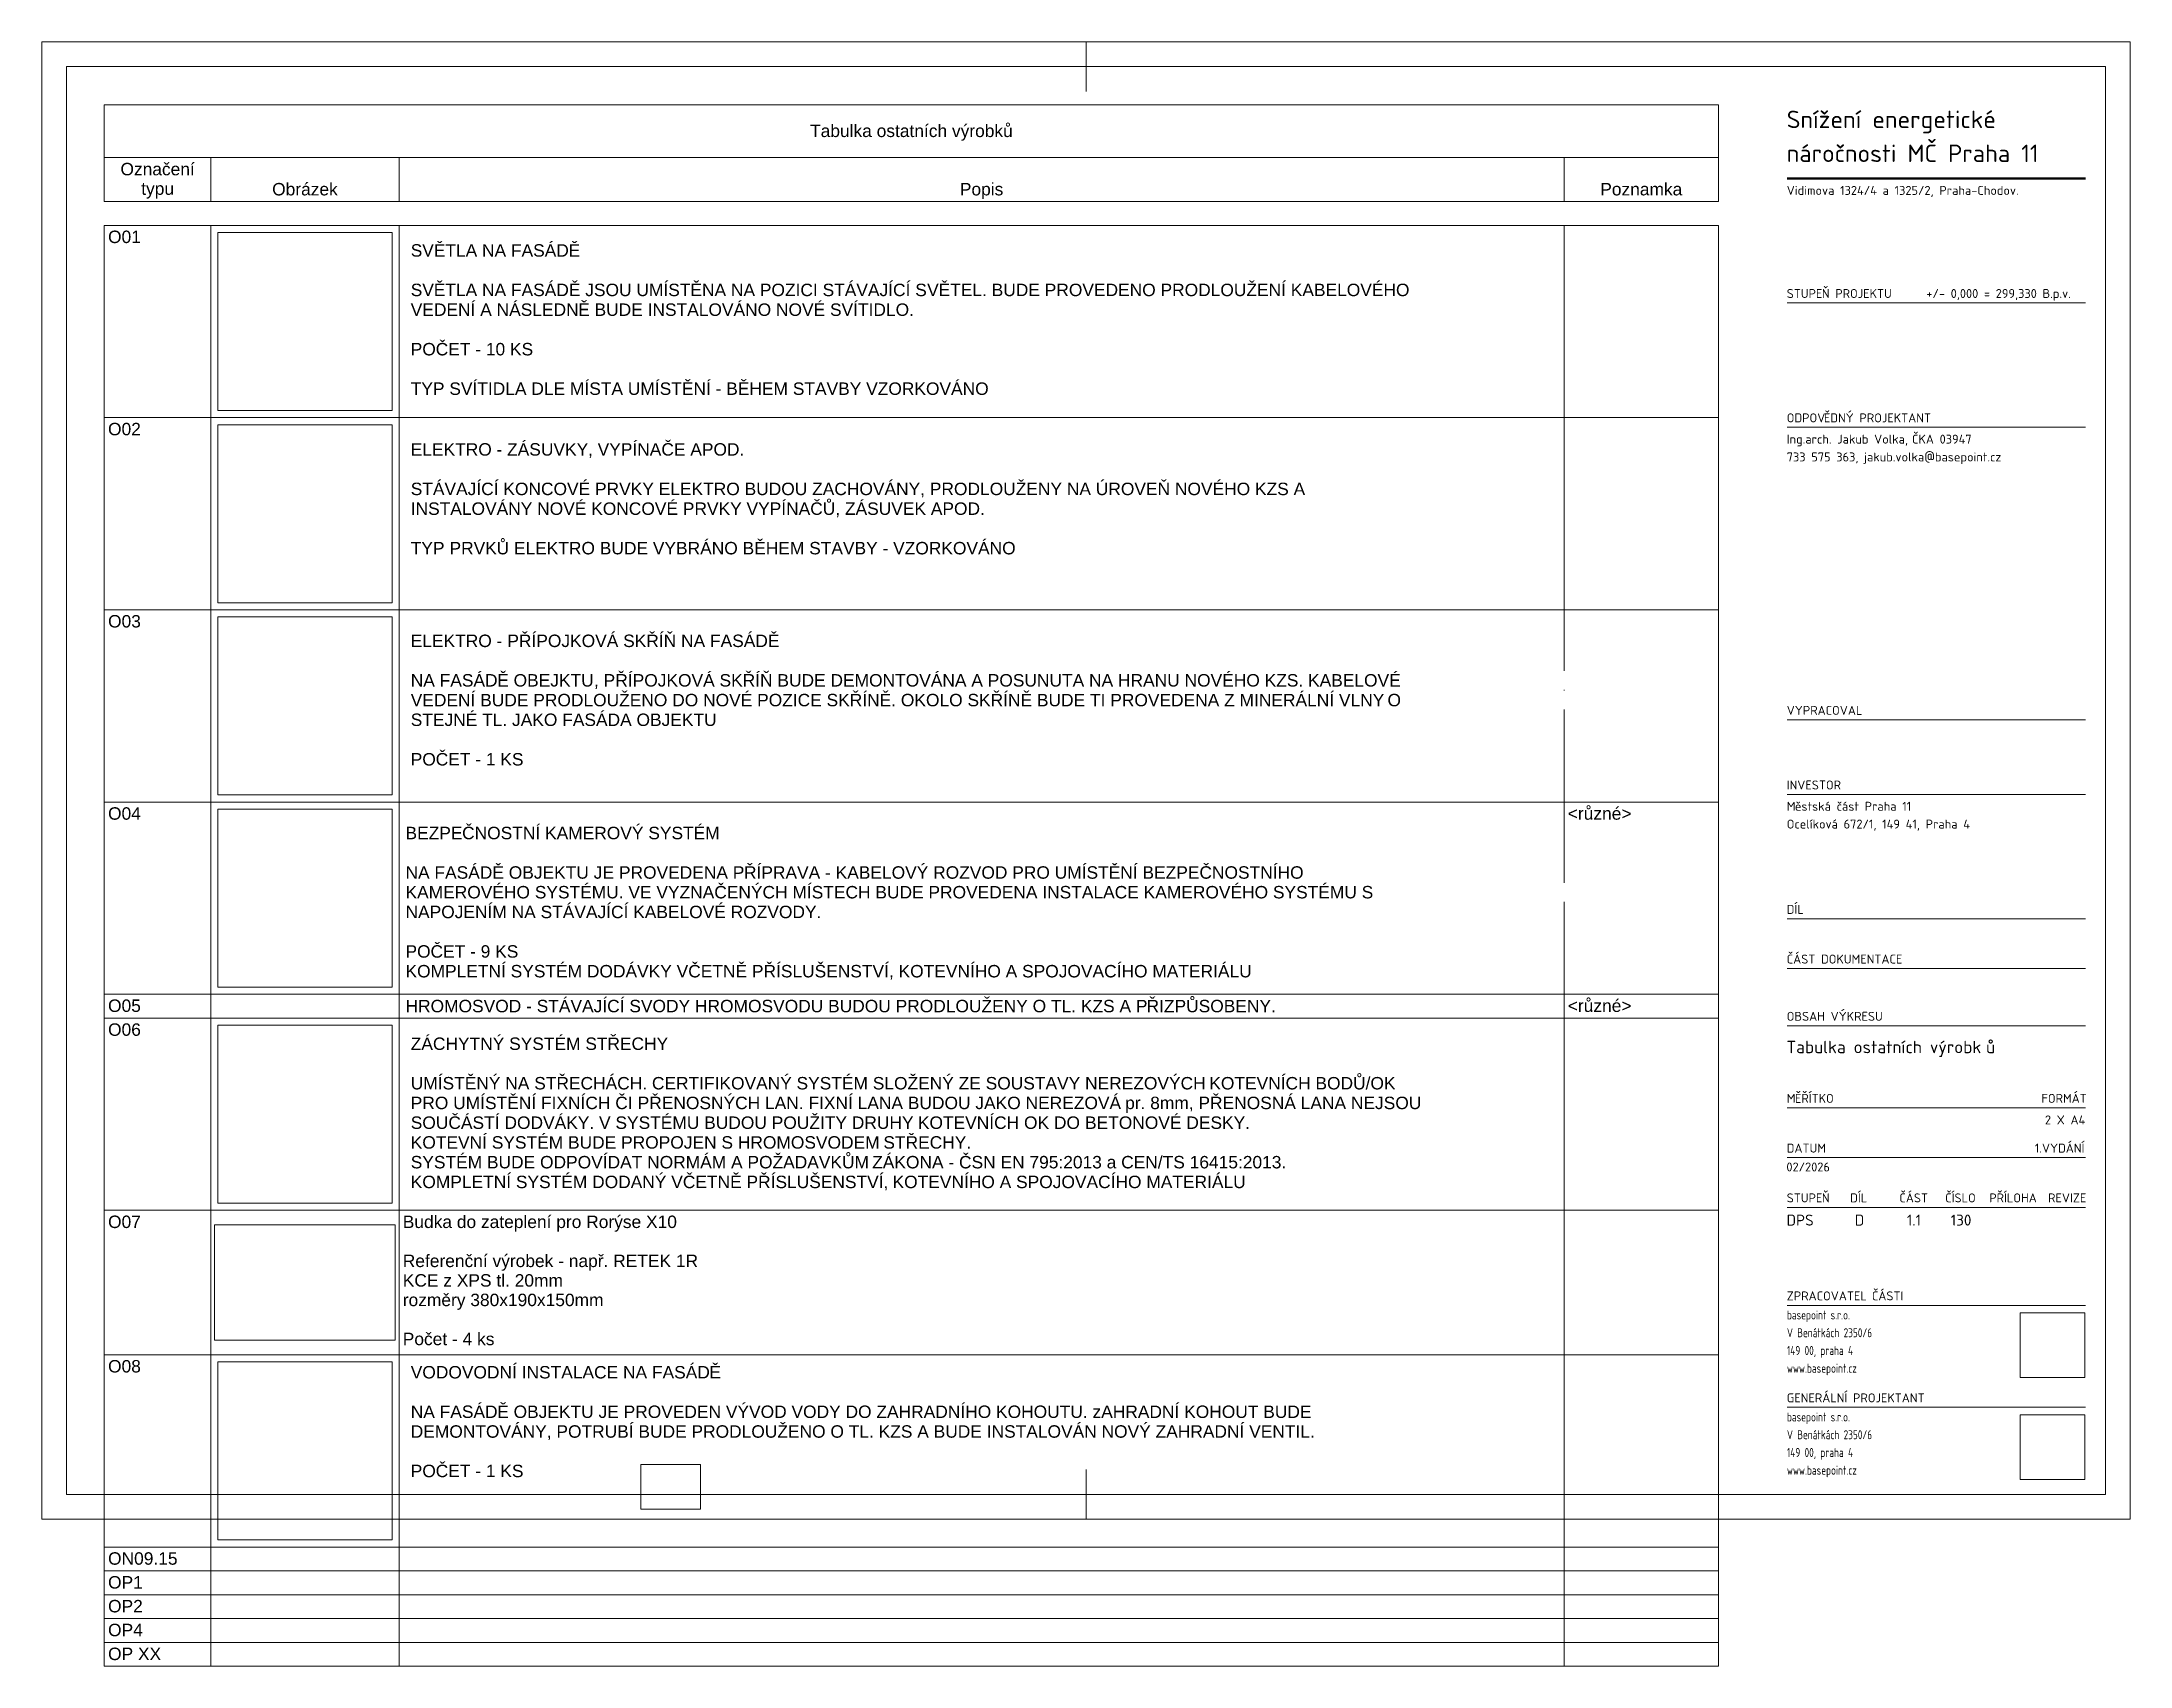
# Paper-space layout 'Layout1' of a CAD drawing. Header units: millimetres. Extents: x -121 to 299, y -32 to 295.
import ezdxf

# ---------------------------------------------------------------- set-up
doc = ezdxf.new("R2010")
doc.units = ezdxf.units.MM
for name, color, linetype, lineweight in [('A-ANNO-NOTE', 131, 'Continuous', 9), ('A-DETL-THIN', 151, 'Continuous', 9), ('G-ANNO-SCHD', 231, 'Continuous', 9), ('G-ANNO-TEXT', 231, 'Continuous', 9), ('G-ANNO-TTLB', 6, 'Continuous', 9), ('G-ANNO-TTLB-WIDE', 214, 'Continuous', 50)]:
    doc.layers.add(name, color=color, linetype=linetype, lineweight=lineweight)
doc.styles.add('Arial', font='arial.ttf', dxfattribs={"height": 2.5})
doc.styles.add('ISOCPEUR', font='isocpeur.ttf', dxfattribs={"height": 1.8})
doc.styles.add('ISOCPEUR_1', font='isocpeur.ttf', dxfattribs={"width": 0.75, "height": 1.8})
doc.styles.add('ISOCPEUR_2', font='isocpeur.ttf', dxfattribs={"height": 2.5})
doc.styles.add('ISOCPEUR_3', font='isocpeur.ttf', dxfattribs={"height": 2.2})
doc.styles.add('ISOCPEUR_B', font='', dxfattribs={"height": 3.5})
doc.styles.add('ISOCPEUR_B_1', font='', dxfattribs={"width": 0.75, "height": 1.8})
doc.styles.get('ISOCPEUR_B').set_extended_font_data('ISOCPEUR', bold=True)
doc.styles.get('ISOCPEUR_B_1').set_extended_font_data('ISOCPEUR', bold=True)
picture_1 = doc.add_image_def('image1.png', size_in_pixel=(511, 511))
picture_2 = doc.add_image_def('image2.png', size_in_pixel=(423, 432))
picture_3 = doc.add_image_def('image3.png', size_in_pixel=(338, 216))

# ---------------------------------------------------------------- blocks, each defined once
blk = doc.blocks.new('00_BP_ROZP_KOD_velka_rvt22 - PL_ROZPISKA_21-298807-Tabulka ostatních výrobků')
at = {"layer": 'A-ANNO-NOTE'}
for p, q in [((-120.5, 295), (-120.5, 285)), ((-120.5, 295), (-120.5, 285)), ((-120.5, 295), (-110.5, 295)), ((-120.5, 295), (-110.5, 295)), ((89.5, 295), (89.5, 285)), ((299.5, 295), (289.5, 295)), ((299.5, 295), (289.5, 295)), ((299.5, 295), (299.5, 285)), ((-120.5, -2), (-120.5, 8)), ((-120.5, -2), (-120.5, 8)), ((89.5, -2), (89.5, 8)), ((299.5, -2), (299.5, 8)), ((-120.5, -2), (-110.5, -2)), ((299.5, -2), (289.5, -2))]:
    blk.add_line(p, q, dxfattribs=at)
at = {"layer": 'G-ANNO-TTLB'}
for p, q in [((299.5, 295), (-120.5, 295)), ((-120.5, 295), (-120.5, -2)), ((299.5, -2), (299.5, 295)), ((-115.5, 290), (-115.5, 3)), ((294.5, 290), (-115.5, 290)), ((294.5, 3), (294.5, 290)), ((290.5, 242.5), (230.5, 242.5)), ((290.5, 217.5), (230.5, 217.5)), ((290.5, 158.7), (230.5, 158.7)), ((290.5, 143.7), (230.5, 143.7)), ((290.5, 118.7), (230.5, 118.7)), ((290.5, 118.7), (230.5, 118.7)), ((290.5, 108.7), (230.5, 108.7)), ((290.5, 97.2), (230.5, 97.2)), ((290.5, 80.7), (230.5, 80.7)), ((290.5, 70.7), (230.5, 70.7)), ((290.5, 60.7), (230.5, 60.7)), ((290.5, 41), (230.5, 41)), ((290.5, 20.5), (230.5, 20.5)), ((-115.5, 3), (294.5, 3)), ((-120.5, -2), (299.5, -2))]:
    blk.add_line(p, q, dxfattribs=at)
at = {"layer": 'G-ANNO-TTLB-WIDE'}
blk.add_line((290.5, 267.5), (230.5, 267.5), dxfattribs=at)
at = {"layer": 'G-ANNO-TTLB', "attachment_point": 1}
for s, insert, char_height, width, style in [('Snížení energetické ', (230.42, 281.15), 3.5, 56.1181, 'ISOCPEUR_B'), ('ná', (230.42, 274.33), 3.5, 6.0928, 'ISOCPEUR_B'), ('ročnosti MČ Praha 11', (235.44, 274.33), 3.5, 56.1983, 'ISOCPEUR_B'), ('Vidimova 1324/4 a 1325/2, Praha-Chodov.', (230.42, 266.02), 1.8, 56.1181, 'ISOCPEUR'), ('STUPE', (230.42, 245.3), 1.8, 8.5781, 'ISOCPEUR'), ('Ň PROJEKTU', (237.49, 245.3), 1.8, 16.5949, 'ISOCPEUR'), ('+/- 0,000 = 299,330 B.p.v.', (258.5, 245.3), 1.8, 35.1139, 'ISOCPEUR'), ('ODPOV', (230.42, 220.3), 1.8, 9.0591, 'ISOCPEUR'), ('ĚDNÝ PROJEKTANT', (237.89, 220.3), 1.8, 25.654, 'ISOCPEUR'), ('Ing.arch. Jakub Volka, ', (230.42, 216.02), 1.8, 30.5443, 'ISOCPEUR'), ('ČKA 03947', (255.62, 216.02), 1.8, 14.5105, 'ISOCPEUR'), ('733 575 363, jakub.volka@basepoint.cz', (230.42, 212.44), 1.8, 51.5485, 'ISOCPEUR'), ('VYPRACOVAL', (230.42, 161.5), 1.8, 18.3586, 'ISOCPEUR'), ('INVESTOR', (230.42, 146.5), 1.8, 12.9873, 'ISOCPEUR'), ('\\fISOCPEUR|b0|i0|c238|p34|;M', (230.42, 142.22), 1.8, 2.0042, 'ISOCPEUR'), ('Ocelíková 672/1, 149 41, Praha 4', (230.42, 138.64), 1.8, 45.135, 'ISOCPEUR'), ('ěstská část Praha 11', (232.07, 142.22), 1.8, 28.7806, 'ISOCPEUR'), ('DÍL', (230.42, 121.5), 1.8, 4.4093, 'ISOCPEUR'), ('ČÁST DOKUMENTACE', (230.42, 111.5), 1.8, 27.5781, 'ISOCPEUR'), ('OBSAH VÝKRESU', (230.42, 100), 1.8, 23.0084, 'ISOCPEUR'), ('ĚŘÍTKO', (232.07, 83.5), 1.8, 9.7004, 'ISOCPEUR'), ('FORMÁT', (281.65, 83.5), 1.8, 10.8228, 'ISOCPEUR'), ('\\fISOCPEUR|b0|i0|c238|p34|;M', (230.42, 83.5), 1.8, 2.0042, 'ISOCPEUR'), ('2 X A4', (282.34, 79.17), 1.8, 10.0211, 'ISOCPEUR'), ('DATUM', (230.42, 73.5), 1.8, 9.2996, 'ISOCPEUR'), ('1.VYDÁNÍ', (280.32, 73.5), 1.8, 12.4262, 'ISOCPEUR'), ('02/2026', (230.35, 69.71), 1.8, 10.6624, 'ISOCPEUR'), ('STUPE', (230.42, 63.5), 1.8, 8.5781, 'ISOCPEUR'), ('\\fISOCPEUR|b0|i0|c238|p34|;Ň', (237.49, 63.5), 1.8, 1.7637, 'ISOCPEUR'), ('DÍL', (243.18, 63.5), 1.8, 4.4093, 'ISOCPEUR'), ('ČÁST', (253.08, 63.5), 1.8, 7.0549, 'ISOCPEUR'), ('ČÍSLO', (262.29, 63.5), 1.8, 7.6962, 'ISOCPEUR'), ('\\fISOCPEUR|b0|i0|c238|p34|;P', (271.17, 63.5), 1.8, 1.7637, 'ISOCPEUR'), ('ŘÍLOHA', (272.62, 63.5), 1.8, 9.9409, 'ISOCPEUR'), ('REVIZE', (282.98, 63.5), 1.8, 9.2194, 'ISOCPEUR'), ('ZPRACOVATEL ', (230.42, 43.8), 1.8, 20.7637, 'ISOCPEUR'), ('ČÁSTI', (247.55, 43.8), 1.8, 7.6962, 'ISOCPEUR'), ('basepoint s.r.o.', (230.46, 39.96), 1.8, 16.2342, 'ISOCPEUR_B_1'), ('V Benátkách 2350/6', (230.46, 36.39), 1.8, 20.6234, 'ISOCPEUR_1'), ('149 00, praha 4', (230.46, 32.82), 1.8, 16.174, 'ISOCPEUR_1'), ('www.basepoint.cz', (230.46, 29.25), 1.8, 17.1361, 'ISOCPEUR_1'), ('GENERÁLNÍ PROJEKTANT', (230.42, 23.3), 1.8, 33.3502, 'ISOCPEUR'), ('basepoint s.r.o.', (230.46, 19.46), 1.8, 16.2342, 'ISOCPEUR_B_1'), ('V Benátkách 2350/6', (230.46, 15.89), 1.8, 20.6234, 'ISOCPEUR_1'), ('149 00, praha 4', (230.46, 12.32), 1.8, 16.174, 'ISOCPEUR_1'), ('www.basepoint.cz', (230.46, 8.75), 1.8, 17.1361, 'ISOCPEUR_1')]:
    blk.add_mtext(s, dxfattribs=dict(at, insert=insert, char_height=char_height, width=width, style=style))
at = {"layer": 'G-ANNO-TTLB'}
image = blk.add_image(picture_1, insert=(277.37, 26.48), size_in_units=(13, 13), dxfattribs=at)
image.dxf.flags = 7
image = blk.add_image(picture_1, insert=(277.37, 6), size_in_units=(13, 13), dxfattribs=at)
image.dxf.flags = 7

psp = doc.layouts.get("Layout1")

# ---------------------------------------------------------------- linework, layer by layer
at = {"layer": 'A-DETL-THIN'}
for p, q in [((-107.92, 282.3), (-107.92, 271.72)), ((216.7, 282.3), (-107.92, 282.3)), ((216.7, 271.72), (216.7, 282.3)), ((-107.92, 271.72), (-107.92, 262.88)), ((-107.92, 271.72), (216.7, 271.72)), ((-86.49, 271.72), (-86.49, 262.88)), ((-48.65, 271.72), (-48.65, 262.88)), ((185.64, 271.72), (185.64, 262.88)), ((216.7, 271.72), (216.7, 262.88)), ((-86.49, 262.88), (-107.92, 262.88)), ((-48.65, 262.88), (-86.49, 262.88)), ((185.64, 262.88), (-48.65, 262.88)), ((216.7, 262.88), (185.64, 262.88)), ((-86.49, 258.09), (-107.92, 258.09)), ((-107.92, 258.09), (-107.92, 219.45)), ((-48.65, 258.09), (-86.49, 258.09)), ((-86.49, 258.09), (-86.49, 219.45)), ((185.64, 258.09), (-48.65, 258.09)), ((-48.65, 258.09), (-48.65, 219.45)), ((216.7, 258.09), (185.64, 258.09)), ((185.64, 258.09), (185.64, 219.45)), ((216.7, 258.09), (216.7, 219.45)), ((-86.49, 219.45), (-107.92, 219.45)), ((-107.92, 219.45), (-107.92, 180.81)), ((-48.65, 219.45), (-86.49, 219.45)), ((-86.49, 219.45), (-86.49, 180.81)), ((185.64, 219.45), (-48.65, 219.45)), ((-48.65, 219.45), (-48.65, 180.81)), ((216.7, 219.45), (185.64, 219.45)), ((185.64, 219.45), (185.64, 180.81)), ((216.7, 219.45), (216.7, 180.81)), ((-86.49, 180.81), (-107.92, 180.81)), ((-107.92, 180.81), (-107.92, 142.17)), ((-48.65, 180.81), (-86.49, 180.81)), ((-86.49, 180.81), (-86.49, 142.17)), ((185.64, 180.81), (-48.65, 180.81)), ((-48.65, 180.81), (-48.65, 142.17)), ((216.7, 180.81), (185.64, 180.81)), ((185.64, 180.81), (185.64, 142.17)), ((216.7, 180.81), (216.7, 142.17)), ((-86.49, 142.17), (-107.92, 142.17)), ((-107.92, 142.17), (-107.92, 103.53)), ((-48.65, 142.17), (-86.49, 142.17)), ((-86.49, 142.17), (-86.49, 103.53)), ((185.64, 142.17), (-48.65, 142.17)), ((-48.65, 142.17), (-48.65, 103.53)), ((216.7, 142.17), (185.64, 142.17)), ((185.64, 142.17), (185.64, 103.53)), ((216.7, 142.17), (216.7, 103.53)), ((-86.49, 103.53), (-107.92, 103.53)), ((-107.92, 103.53), (-107.92, 98.74)), ((-48.65, 103.53), (-86.49, 103.53)), ((-86.49, 103.53), (-86.49, 98.74)), ((185.64, 103.53), (-48.65, 103.53)), ((-48.65, 103.53), (-48.65, 98.74)), ((216.7, 103.53), (185.64, 103.53)), ((185.64, 103.53), (185.64, 98.74)), ((216.7, 103.53), (216.7, 98.74)), ((-86.49, 98.74), (-107.92, 98.74)), ((-107.92, 98.74), (-107.92, 60.1)), ((-48.65, 98.74), (-86.49, 98.74)), ((-86.49, 98.74), (-86.49, 60.1)), ((185.64, 98.74), (-48.65, 98.74)), ((-48.65, 98.74), (-48.65, 60.1)), ((216.7, 98.74), (185.64, 98.74)), ((185.64, 98.74), (185.64, 60.1)), ((216.7, 98.74), (216.7, 60.1)), ((-86.49, 60.1), (-107.92, 60.1)), ((-107.92, 60.1), (-107.92, 31.06)), ((-48.65, 60.1), (-86.49, 60.1)), ((-86.49, 60.1), (-86.49, 31.06)), ((185.64, 60.1), (-48.65, 60.1)), ((-48.65, 60.1), (-48.65, 31.06)), ((216.7, 60.1), (185.64, 60.1)), ((185.64, 60.1), (185.64, 31.06)), ((216.7, 60.1), (216.7, 31.06)), ((-86.49, 31.06), (-107.92, 31.06)), ((-107.92, 31.06), (-107.92, -7.59)), ((-48.65, 31.06), (-86.49, 31.06)), ((-86.49, 31.06), (-86.49, -7.59)), ((185.64, 31.06), (-48.65, 31.06)), ((-48.65, 31.06), (-48.65, -7.59)), ((216.7, 31.06), (185.64, 31.06)), ((185.64, 31.06), (185.64, -7.59)), ((216.7, 31.06), (216.7, -7.59)), ((-86.49, -7.59), (-107.92, -7.59)), ((-107.92, -7.59), (-107.92, -12.38)), ((-48.65, -7.59), (-86.49, -7.59)), ((-86.49, -7.59), (-86.49, -12.38)), ((185.64, -7.59), (-48.65, -7.59)), ((-48.65, -7.59), (-48.65, -12.38)), ((216.7, -7.59), (185.64, -7.59)), ((185.64, -7.59), (185.64, -12.38)), ((216.7, -7.59), (216.7, -12.38)), ((-86.49, -12.38), (-107.92, -12.38)), ((-107.92, -12.38), (-107.92, -17.17)), ((-48.65, -12.38), (-86.49, -12.38)), ((-86.49, -12.38), (-86.49, -17.17)), ((185.64, -12.38), (-48.65, -12.38)), ((-48.65, -12.38), (-48.65, -17.17)), ((216.7, -12.38), (185.64, -12.38)), ((185.64, -12.38), (185.64, -17.17)), ((216.7, -12.38), (216.7, -17.17)), ((-86.49, -17.17), (-107.92, -17.17)), ((-107.92, -17.17), (-107.92, -21.96)), ((-48.65, -17.17), (-86.49, -17.17)), ((-86.49, -17.17), (-86.49, -21.96)), ((185.64, -17.17), (-48.65, -17.17)), ((-48.65, -17.17), (-48.65, -21.96)), ((216.7, -17.17), (185.64, -17.17)), ((185.64, -17.17), (185.64, -21.96)), ((216.7, -17.17), (216.7, -21.96)), ((-86.49, -21.96), (-107.92, -21.96)), ((-107.92, -21.96), (-107.92, -26.75)), ((-48.65, -21.96), (-86.49, -21.96)), ((-86.49, -21.96), (-86.49, -26.75)), ((185.64, -21.96), (-48.65, -21.96)), ((-48.65, -21.96), (-48.65, -26.75)), ((216.7, -21.96), (185.64, -21.96)), ((185.64, -21.96), (185.64, -26.75)), ((216.7, -21.96), (216.7, -26.75)), ((-86.49, -26.75), (-107.92, -26.75)), ((-107.92, -26.75), (-107.92, -31.54)), ((-48.65, -26.75), (-86.49, -26.75)), ((-86.49, -26.75), (-86.49, -31.54)), ((185.64, -26.75), (-48.65, -26.75)), ((-48.65, -26.75), (-48.65, -31.54)), ((216.7, -26.75), (185.64, -26.75)), ((185.64, -26.75), (185.64, -31.54)), ((216.7, -26.75), (216.7, -31.54)), ((-86.49, -31.54), (-107.92, -31.54)), ((-48.65, -31.54), (-86.49, -31.54)), ((185.64, -31.54), (-48.65, -31.54)), ((216.7, -31.54), (185.64, -31.54))]:
    psp.add_line(p, q, dxfattribs=at)

# ---------------------------------------------------------------- block references
at = {"layer": 'G-ANNO-TTLB'}
psp.add_blockref('00_BP_ROZP_KOD_velka_rvt22 - PL_ROZPISKA_21-298807-Tabulka ostatních výrobků', (0, 0), dxfattribs=at)

# ---------------------------------------------------------------- texts
at = {"layer": 'G-ANNO-SCHD', "char_height": 2.5, "line_spacing_factor": 0.941778, "style": 'Arial'}
for s, insert, width, attachment_point in [('Tabulka ostatních výrobků', (54.39, 278.35), 48.7578, 2), ('Označení\\Ptypu', (-97.2, 270.66), 17.8748, 2), ('Obrázek', (-67.57, 266.62), 15.7629, 2), ('Popis', (68.5, 266.62), 10.4372, 2), ('Poznamka', (201.17, 266.62), 19.7113, 2), ('O01', (-107.17, 257.04), 7.8967, 1), ('O02', (-107.17, 218.4), 7.8967, 1), ('O03', (-107.17, 179.76), 7.8967, 1), ('O04', (-107.17, 141.12), 7.8967, 1), ('<různé>', (186.39, 141.12), 15.2732, 1), ('O05', (-107.17, 102.48), 7.8967, 1), ('<různé>', (186.39, 102.48), 15.2732, 1), ('O06', (-107.17, 97.68), 7.8967, 1), ('O07', (-107.17, 59.04), 7.8967, 1), ('Budka do zateplení pro Rorýse X10\\P\\PReferenční výrobek - např. RETEK 1R\\PKCE z XPS tl. 20mm\\Prozměry 380x190x150mm\\P\\PPočet - 4 ks', (-47.9, 59.04), 70.9789, 1), ('O08', (-107.17, 30), 7.8967, 1), ('ON09.15', (-107.17, -8.64), 16.7117, 1), ('OP1', (-107.17, -13.43), 8.3559, 1), ('OP2', (-107.17, -18.22), 8.3559, 1), ('OP4', (-107.17, -23.01), 8.3559, 1), ('OP XX', (-107.17, -27.81), 12.7633, 1)]:
    psp.add_mtext(s, dxfattribs=dict(at, insert=insert, width=width, attachment_point=attachment_point))
at = {"layer": 'G-ANNO-TTLB', "attachment_point": 1}
for s, insert, char_height, width, style in [('Tabulka ostatních výrobk', (230.35, 94.18), 2.5, 48.6624, 'ISOCPEUR_2'), ('\\fISOCPEUR|b0|i0|c238|p34|;ů', (270.5, 94.18), 2.5, 2.1646, 'ISOCPEUR_2'), ('DPS', (230.39, 59.23), 2.2, 6.2532, 'ISOCPEUR_3'), ('\\fISOCPEUR|b0|i0|c238|p34|;D', (244.11, 59.23), 2.2, 2.0844, 'ISOCPEUR_3'), ('1.1', (254.58, 59.23), 2.2, 3.3671, 'ISOCPEUR_3'), ('130', (263.4, 59.23), 2.2, 4.9705, 'ISOCPEUR_3')]:
    psp.add_mtext(s, dxfattribs=dict(at, insert=insert, char_height=char_height, width=width, style=style))

# ---------------------------------------------------------------- pictures from other files: only their frames are drawn
at = {"layer": 'A-DETL-THIN'}
image = psp.add_image(picture_2, insert=(-85.08, 220.88), size_in_units=(35.03, 35.77), dxfattribs=at)
image.dxf.flags = 7
image = psp.add_image(picture_2, insert=(-85.08, 182.24), size_in_units=(35.03, 35.77), dxfattribs=at)
image.dxf.flags = 7
image = psp.add_image(picture_2, insert=(-85.08, 143.6), size_in_units=(35.03, 35.77), dxfattribs=at)
image.dxf.flags = 7
image = psp.add_image(picture_2, insert=(-85.08, 104.96), size_in_units=(35.03, 35.77), dxfattribs=at)
image.dxf.flags = 7
image = psp.add_image(picture_2, insert=(-85.08, 61.53), size_in_units=(35.03, 35.77), dxfattribs=at)
image.dxf.flags = 7
image = psp.add_image(picture_3, insert=(-85.74, 33.97), size_in_units=(36.34, 23.22), dxfattribs=at)
image.dxf.flags = 7
image = psp.add_image(picture_2, insert=(-85.08, -6.15), size_in_units=(35.03, 35.77), dxfattribs=at)
image.dxf.flags = 7

# ---------------------------------------------------------------- viewports
at = {"layer": '0'}
psp.add_viewport(center=(6, 4.5), size=(12, 9), view_center_point=(6, 4.5), view_height=12, dxfattribs=at)

# ---------------------------------------------------------------- next in the draw order: texts
at = {"layer": 'G-ANNO-TEXT', "color": 7, "char_height": 2.5, "attachment_point": 1, "style": 'Arial', "bg_fill": 3, "box_fill_scale": 1.25, "bg_fill_color": 256, "bg_fill_true_color": 13158600, "bg_fill_transparency": 0}
for s, insert, width in [('\\fArial|b0|i0|c238|p34|;S', (-46.3, 254.31), 2.8059), ('SV', (-46.3, 246.37), 5.6118), ('PO', (-46.3, 234.46), 6.0928), ('TYP SVÍTIDLA DLE MÍSTA UMÍSTĚNÍ - BĚHEM STAVBY VZORKOVÁNO ', (-46.3, 226.52), 141.9789), ('ELEKTRO', (-46.3, 214.31), 19.7215), ('STÁVAJÍCÍ KONCOVÉ PRVKY ELEKTRO BUDOU ZACHOVÁNY, PRODLOUŽENY NA ÚROVEŇ NOVÉHO KZS A ', (-46.3, 206.37), 218.8607), ('TYP ', (-46.3, 194.46), 9.4599), ('ELEKTRO', (-46.3, 175.83), 19.7215), ('NA FASÁD', (-46.3, 167.89), 21.0844), ('PO', (-46.3, 152.02), 6.0928), ('BEZPE', (-47.35, 137.2), 13.789), ('NA FASÁDĚ OBJEKTU J', (-47.35, 129.26), 48.0211), ('PO', (-47.35, 113.39), 6.0928), ('HROMOSVOD - STÁVAJÍCÍ SVODY HROMOSVODU BUDOU PRODLOUŽENY O TL. KZS A P', (-47.35, 102.41), 180.6202), ('ZÁCHYTNÝ SYSTÉM ST', (-46.3, 94.84), 47.9409), ('UMÍSTĚNÝ NA STŘECHÁCH. CERTIFIKOVANÝ', (-46.3, 86.9), 92.8354), ('VODOVODNÍ INSTALACE NA FASÁD', (-46.3, 28.8), 72.7932), ('NA FASÁD', (-46.3, 20.86), 21.0844), ('PO', (-46.3, 8.96), 6.0928)]:
    psp.add_mtext(s, dxfattribs=dict(at, insert=insert, width=width))

# ---------------------------------------------------------------- next in the draw order: texts
for s, insert, width in [('VĚTLA', (-43.99, 254.31), 13.3882), ('ĚTLA NA FASÁDĚ JSOU UMÍSTĚNA NA POZICI STÁVAJÍCÍ S', (-41.67, 246.37), 120.2531), ('ČET - 10 KS', (-41.28, 234.46), 23.8101), (' - ZÁS', (-30.03, 214.31), 12.0253), ('INSTALOVÁNY NOVÉ KONCOVÉ PRVKY VYPÍNAČŮ, ZÁSUVEK APOD.', (-46.3, 202.4), 139.654), ('PRVK', (-38.5, 194.46), 11.4641), (' - ', (-30.03, 175.83), 3.8481), ('Ě OBEJKTU', (-28.91, 167.89), 23.5696), ('ČET - 1 KS', (-41.28, 152.02), 21.4852), ('ČNOSTNÍ KAMEROVÝ SYSTÉM', (-35.97, 137.2), 62.6118), ('E PROVEDENA P', (-7.73, 129.26), 34.4726), ('ČET - 9 KS', (-42.32, 113.39), 21.4852), ('ŘIZPŮSOBENY.', (101.68, 102.41), 31.4261), ('ŘECHY', (-6.75, 94.84), 14.751), ('\\fArial|b0|i0|c238|p34|; ', (30.29, 86.9), 1.2025), ('PRO UMÍSTĚNÍ FIXNÍCH ČI', (-46.3, 82.94), 54.1139), ('\\fArial|b0|i0|c238|p34|;Ě', (13.76, 28.8), 2.8059), ('Ě OBJEKTU JE PROVEDEN VÝVOD VODY DO ZAHRADNÍHO KOHOUTU. zAHRADNÍ KOHOUT BUDE ', (-28.91, 20.86), 199.6202), ('ČET - 1 KS', (-41.28, 8.96), 21.4852)]:
    psp.add_mtext(s, dxfattribs=dict(at, insert=insert, width=width))

# ---------------------------------------------------------------- next in the draw order: texts
for s, insert, width in [(' NA FASÁD', (-32.94, 254.31), 22.2869), ('\\fArial|b0|i0|c238|p34|;V', (57.55, 246.37), 2.8059), ('VEDENÍ A NÁSLEDN', (-46.3, 242.4), 40.8059), ('\\fArial|b0|i0|c238|p34|;U', (-20.11, 214.31), 3.0464), ('Ů ELEKTRO BUDE VYBRÁNO BĚHEM STAVBY - VZORKOVÁNO ', (-29.04, 194.46), 127.4683), ('\\fArial|b0|i0|c238|p34|;P', (-26.86, 175.83), 2.8059), (', P', (-9.46, 167.89), 5.211), ('ŘÍPRAVA - KABELOVÝ ROZVOD PRO UMÍSTĚNÍ BEZPEČNOSTNÍHO ', (20.72, 129.26), 137.4092), ('KOMPLETNÍ SYSTÉM DODÁVKY VČETNĚ PŘÍSLUŠENSTVÍ, KOTEVNÍHO A SPOJOVACÍHO MATERIÁLU', (-47.35, 109.42), 206.0337), ('SYSTÉM SLOŽENÝ ZE SOUSTAVY NEREZOVÝCH', (31.29, 86.9), 99.4093), ('\\fArial|b0|i0|c238|p34|; ', (-1.65, 82.94), 1.2025), ('SOUČÁSTÍ', (-46.3, 78.97), 21.6456), ('DEMONTOVÁNY, POTRUBÍ BUDE PRODLOUŽENO O TL. KZS A BUDE INSTALOVÁN NOVÝ ZAHRADNÍ VENTIL.', (-46.3, 16.89), 220.2236)]:
    psp.add_mtext(s, dxfattribs=dict(at, insert=insert, width=width))

# ---------------------------------------------------------------- next in the draw order: texts
for s, insert, width in [('\\fArial|b0|i0|c238|p34|;Ě', (-14.55, 254.31), 2.8059), ('ĚTEL', (59.86, 246.37), 10.5823), ('VKY', (-17.59, 214.31), 8.4177), ('ŘÍPOJKOVÁ SKŘÍŇ NA FASÁDĚ', (-24.54, 175.83), 63.4135), ('ŘÍPOJKOVÁ SKŘÍŇ BUDE DEMONTOVÁNA A POSUNUTA NA HRANU NOVÉHO KZS. KABELOVÉ ', (-5.16, 167.89), 192.3248), ('KAMEROVÉHO SYSTÉMU. VE VYZNAČENÝCH MÍSTECH BUDE PROVEDENA INSTALACE KAMEROVÉHO SYSTÉMU S ', (-47.35, 125.3), 236.3375), ('\\fArial|b0|i0|c238|p34|; ', (113.31, 86.9), 1.2025), ('\\fArial|b0|i0|c238|p34|; ', (-28.44, 78.97), 1.2025)]:
    psp.add_mtext(s, dxfattribs=dict(at, insert=insert, width=width))

# ---------------------------------------------------------------- next in the draw order: texts
for s, insert, width in [('. BUDE PROVEDENO PRODLOUŽENÍ KABELOVÉHO ', (68.59, 246.37), 105.1012), (', VYPÍNA', (-10.65, 214.31), 17.8776), ('VEDENÍ BUDE PRODLOUŽENO DO NOVÉ POZICE SKŘÍNĚ. OKOLO SKŘÍNĚ BUDE TI PROVEDENA Z MINERÁLNÍ VLNY', (-46.3, 163.92), 236.8987), ('NAPOJENÍM NA STÁVAJÍCÍ KABELOVÉ ROZVODY. ', (-47.35, 121.33), 102.4557), ('KOTEVNÍCH BODŮ/OK ', (114.3, 86.9), 46.578)]:
    psp.add_mtext(s, dxfattribs=dict(at, insert=insert, width=width))

# ---------------------------------------------------------------- next in the draw order: texts
for s, insert, width in [('Ě BUDE INSTALOVÁNO NOVÉ SVÍTIDLO.', (-12.63, 242.4), 81.8523), ('ČE APOD.', (4.1, 214.31), 20.2025), (' O ', (149.16, 163.92), 5.692), ('STEJNÉ TL. JAKO FASÁDA OBJEKTU', (-46.3, 159.96), 74.7173), ('PŘENOSNÝCH LAN. FIXNÍ LANA BUDOU JAKO NEREZOVÁ', (-0.66, 82.94), 117.6076)]:
    psp.add_mtext(s, dxfattribs=dict(at, insert=insert, width=width))

# ---------------------------------------------------------------- next in the draw order: texts
for s, insert, width in [('\\fArial|b0|i0|c238|p34|; ', (96.37, 82.94), 1.2025), ('DODVÁKY. V SYSTÉMU BUDOU POUŽITY DRUHY', (-27.45, 78.97), 99.5696)]:
    psp.add_mtext(s, dxfattribs=dict(at, insert=insert, width=width))

# ---------------------------------------------------------------- next in the draw order: texts
for s, insert, width in [('pr. 8mm, PŘENOSNÁ LANA NEJSOU ', (97.37, 82.94), 73.5147), ('\\fArial|b0|i0|c238|p34|; ', (54.7, 78.97), 1.2025)]:
    psp.add_mtext(s, dxfattribs=dict(at, insert=insert, width=width))

# ---------------------------------------------------------------- next in the draw order: texts
at = {"layer": 'G-ANNO-TEXT', "color": 7, "insert": (55.69, 78.97), "char_height": 2.5, "width": 39.5232, "attachment_point": 1, "style": 'Arial', "bg_fill": 3, "box_fill_scale": 1.25, "bg_fill_color": 256, "bg_fill_true_color": 13158600, "bg_fill_transparency": 0}
psp.add_mtext('KOTEVNÍCH OK DO', dxfattribs=at)

# ---------------------------------------------------------------- next in the draw order: texts
at = {"layer": 'G-ANNO-TEXT', "color": 7, "char_height": 2.5, "attachment_point": 1, "style": 'Arial', "bg_fill": 3, "box_fill_scale": 1.25, "bg_fill_color": 256, "bg_fill_true_color": 13158600, "bg_fill_transparency": 0}
for s, insert, width in [('KOTEVNÍ SYSTÉM BUDE PROPOJEN S HROMOSVODEM', (-46.3, 75), 114), ('\\fArial|b0|i0|c238|p34|; ', (88.3, 78.97), 1.2025)]:
    psp.add_mtext(s, dxfattribs=dict(at, insert=insert, width=width))

# ---------------------------------------------------------------- next in the draw order: texts
for s, insert, width in [('\\fArial|b0|i0|c238|p34|; ', (47.76, 75), 1.2025), ('BETONOVÉ DESKY.', (89.3, 78.97), 40.1645)]:
    psp.add_mtext(s, dxfattribs=dict(at, insert=insert, width=width))

# ---------------------------------------------------------------- next in the draw order: texts
at = {"layer": 'G-ANNO-TEXT', "color": 7, "insert": (48.75, 75), "char_height": 2.5, "width": 21.4051, "attachment_point": 1, "style": 'Arial', "bg_fill": 3, "box_fill_scale": 1.25, "bg_fill_color": 256, "bg_fill_true_color": 13158600, "bg_fill_transparency": 0}
psp.add_mtext('STŘECHY.', dxfattribs=at)

# ---------------------------------------------------------------- next in the draw order: texts
at = {"layer": 'G-ANNO-TEXT', "color": 7, "insert": (-46.3, 71.03), "char_height": 2.5, "width": 111.2742, "attachment_point": 1, "style": 'Arial', "bg_fill": 3, "box_fill_scale": 1.25, "bg_fill_color": 256, "bg_fill_true_color": 13158600, "bg_fill_transparency": 0}
psp.add_mtext('SYSTÉM BUDE ODPOVÍDAT NORMÁM A POŽADAVKŮM', dxfattribs=at)

# ---------------------------------------------------------------- next in the draw order: texts
at = {"layer": 'G-ANNO-TEXT', "color": 7, "insert": (45.51, 71.03), "char_height": 2.5, "width": 1.2025, "attachment_point": 1, "style": 'Arial', "bg_fill": 3, "box_fill_scale": 1.25, "bg_fill_color": 256, "bg_fill_true_color": 13158600, "bg_fill_transparency": 0}
psp.add_mtext('\\fArial|b0|i0|c238|p34|; ', dxfattribs=at)

# ---------------------------------------------------------------- next in the draw order: texts
at = {"layer": 'G-ANNO-TEXT', "color": 7, "insert": (46.5, 71.03), "char_height": 2.5, "width": 100.6118, "attachment_point": 1, "style": 'Arial', "bg_fill": 3, "box_fill_scale": 1.25, "bg_fill_color": 256, "bg_fill_true_color": 13158600, "bg_fill_transparency": 0}
psp.add_mtext('ZÁKONA - ČSN EN 795:2013 a CEN/TS 16415:2013.', dxfattribs=at)

# ---------------------------------------------------------------- next in the draw order: texts
at = {"layer": 'G-ANNO-TEXT', "color": 7, "insert": (-46.3, 67.06), "char_height": 2.5, "width": 116.2447, "attachment_point": 1, "style": 'Arial', "bg_fill": 3, "box_fill_scale": 1.25, "bg_fill_color": 256, "bg_fill_true_color": 13158600, "bg_fill_transparency": 0}
psp.add_mtext('KOMPLETNÍ SYSTÉM DODANÝ VČETNĚ PŘÍSLUŠENSTVÍ,', dxfattribs=at)

# ---------------------------------------------------------------- next in the draw order: texts
at = {"layer": 'G-ANNO-TEXT', "color": 7, "insert": (49.61, 67.06), "char_height": 2.5, "width": 1.2025, "attachment_point": 1, "style": 'Arial', "bg_fill": 3, "box_fill_scale": 1.25, "bg_fill_color": 256, "bg_fill_true_color": 13158600, "bg_fill_transparency": 0}
psp.add_mtext('\\fArial|b0|i0|c238|p34|; ', dxfattribs=at)

# ---------------------------------------------------------------- next in the draw order: texts
at = {"layer": 'G-ANNO-TEXT', "color": 7, "insert": (50.6, 67.06), "char_height": 2.5, "width": 86.0211, "attachment_point": 1, "style": 'Arial', "bg_fill": 3, "box_fill_scale": 1.25, "bg_fill_color": 256, "bg_fill_true_color": 13158600, "bg_fill_transparency": 0}
psp.add_mtext('KOTEVNÍHO A SPOJOVACÍHO MATERIÁLU', dxfattribs=at)

doc.saveas('drawing.dxf')
